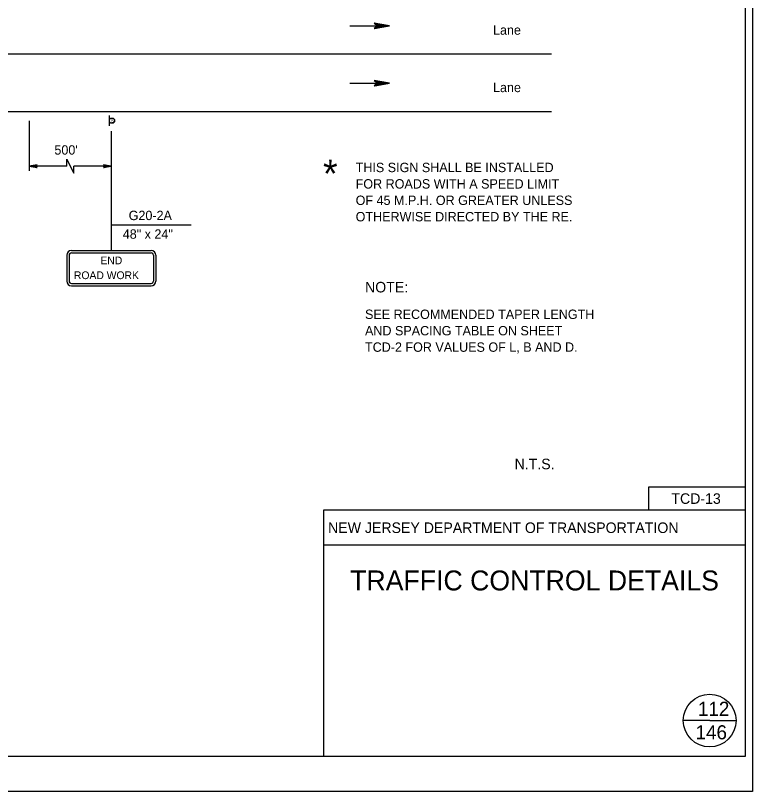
# Model space of a CAD drawing. Extents: x 499945 to 500993, y 499985 to 500645.
# Drawn here: x 500678.7 to 500993, y 499985 to 500316 of the extents above; entities that cross this region are included whole.
import ezdxf

# ---------------------------------------------------------------- set-up
doc = ezdxf.new("R2010")
doc.units = 0
for name, color, linetype in [('1', 7, 'Continuous'), ('24', 7, 'Continuous'), ('39', 7, 'Continuous'), ('41', 7, 'Continuous'), ('5', 7, 'Continuous'), ('56', 7, 'Continuous'), ('60', 7, 'Continuous'), ('63', 7, 'Continuous')]:
    doc.layers.add(name, color=color, linetype=linetype)

msp = doc.modelspace()

# ---------------------------------------------------------------- linework, layer by layer
at = {"layer": '1'}
for p, q in [((500990, 500000), (500990, 500630)), ((500486.78, 500299.54), (500907.35, 500299.54)), ((500486.78, 500275.06), (500907.35, 500275.06)), ((500700.64, 500251.66), (500684.59, 500251.66)), ((500700.64, 500251.66), (500700.64, 500254.65)), ((500700.64, 500254.65), (500702.08, 500251.66)), ((500702.08, 500251.66), (500703.52, 500248.66)), ((500719.57, 500251.66), (500703.52, 500251.66)), ((500703.52, 500248.66), (500703.52, 500251.66)), ((500990, 500114.84), (500948.66, 500114.84)), ((500948.66, 500114.84), (500948.66, 500105)), ((500990, 500105), (500810, 500105)), ((500810, 500105), (500810, 500000)), ((500990, 500090), (500810, 500090)), ((500974.76, 500015.24), (500963.54, 500015.24)), ((500974.76, 500015.24), (500985.98, 500015.24)), ((500000, 500000), (500990, 500000)), ((500993, 499985), (499944.83, 499985))]:
    msp.add_line(p, q, dxfattribs=at)
msp.add_circle((500974.74, 500015.26), 11.24, dxfattribs=at)
at = {"layer": '24'}
for p, q in [((500821.26, 500311.53), (500833.18, 500311.53)), ((500821.26, 500287.05), (500833.18, 500287.05))]:
    msp.add_line(p, q, dxfattribs=at)
for points in [[(500838.24, 500311.53), (500831.6, 500312.71), (500833.18, 500311.53), (500831.63, 500310.38), (500838.24, 500311.53), (500837.8, 500311.52), (500831.78, 500312.62), (500833.31, 500311.52), (500831.9, 500310.47), (500837.56, 500311.5), (500837.34, 500311.53), (500832.19, 500312.45), (500833.34, 500311.52), (500832.15, 500310.62), (500837.24, 500311.53), (500837.02, 500311.5), (500832.51, 500312.31), (500833.39, 500311.53), (500832.49, 500310.72), (500836.38, 500311.5), (500836, 500311.5), (500832.85, 500312.15), (500833.46, 500311.55), (500832.8, 500310.89), (500835.94, 500311.53), (500835.58, 500311.55), (500833.21, 500311.96), (500833.66, 500311.5), (500833.17, 500311.05), (500835.26, 500311.53), (500834.92, 500311.57), (500833.5, 500311.84), (500833.73, 500311.52), (500833.34, 500311.17), (500834.75, 500311.54), (500833.82, 500311.76), (500833.95, 500311.5), (500833.54, 500311.25), (500834.51, 500311.5), (500833.9, 500311.65), (500834.16, 500311.45), (500833.87, 500311.33), (500834.16, 500311.52), (500834, 500311.55)], [(500838.24, 500287.05), (500831.6, 500288.23), (500833.18, 500287.05), (500831.63, 500285.9), (500838.24, 500287.05), (500837.8, 500287.04), (500831.78, 500288.14), (500833.31, 500287.04), (500831.9, 500285.99), (500837.56, 500287.02), (500837.34, 500287.05), (500832.19, 500287.97), (500833.34, 500287.04), (500832.15, 500286.14), (500837.24, 500287.05), (500837.02, 500287.02), (500832.51, 500287.83), (500833.39, 500287.05), (500832.49, 500286.24), (500836.38, 500287.02), (500836, 500287.02), (500832.85, 500287.67), (500833.46, 500287.07), (500832.8, 500286.41), (500835.94, 500287.05), (500835.58, 500287.07), (500833.21, 500287.48), (500833.66, 500287.02), (500833.17, 500286.56), (500835.26, 500287.05), (500834.92, 500287.09), (500833.5, 500287.36), (500833.73, 500287.04), (500833.34, 500286.68), (500834.75, 500287.05), (500833.82, 500287.27), (500833.95, 500287.02), (500833.54, 500286.77), (500834.51, 500287.02), (500833.9, 500287.17), (500834.16, 500286.97), (500833.87, 500286.85), (500834.16, 500287.04), (500834, 500287.07)], [(500684.59, 500251.66), (500687.92, 500251.07), (500687.12, 500251.66), (500687.9, 500252.23), (500684.59, 500251.66), (500684.81, 500251.66), (500687.82, 500251.11), (500687.06, 500251.66), (500687.77, 500252.19), (500684.93, 500251.67), (500685.04, 500251.66), (500687.62, 500251.2), (500687.04, 500251.66), (500687.64, 500252.11), (500685.09, 500251.66), (500685.2, 500251.67), (500687.46, 500251.27), (500687.02, 500251.66), (500687.47, 500252.06), (500685.53, 500251.67), (500685.71, 500251.67), (500687.29, 500251.35), (500686.98, 500251.65), (500687.31, 500251.98), (500685.75, 500251.66), (500685.92, 500251.65), (500687.11, 500251.44), (500686.88, 500251.67), (500687.13, 500251.9), (500686.09, 500251.66), (500686.25, 500251.64), (500686.97, 500251.5), (500686.85, 500251.66), (500687.04, 500251.84), (500686.34, 500251.66), (500686.81, 500251.55), (500686.74, 500251.67), (500686.94, 500251.8), (500686.46, 500251.67), (500686.76, 500251.6), (500686.64, 500251.7), (500686.78, 500251.76), (500686.64, 500251.66), (500686.71, 500251.65)], [(500719.57, 500251.66), (500716.24, 500252.24), (500717.04, 500251.66), (500716.26, 500251.08), (500719.57, 500251.66), (500719.35, 500251.65), (500716.34, 500252.2), (500717.1, 500251.65), (500716.39, 500251.12), (500719.23, 500251.64), (500719.12, 500251.66), (500716.54, 500252.11), (500717.12, 500251.65), (500716.52, 500251.2), (500719.07, 500251.66), (500718.95, 500251.64), (500716.7, 500252.05), (500717.14, 500251.66), (500716.69, 500251.25), (500718.63, 500251.64), (500718.45, 500251.64), (500716.87, 500251.96), (500717.18, 500251.67), (500716.84, 500251.34), (500718.41, 500251.66), (500718.24, 500251.67), (500717.05, 500251.87), (500717.28, 500251.64), (500717.03, 500251.41), (500718.07, 500251.66), (500717.9, 500251.67), (500717.19, 500251.81), (500717.31, 500251.65), (500717.12, 500251.47), (500717.82, 500251.66), (500717.35, 500251.77), (500717.42, 500251.64), (500717.22, 500251.51), (500717.7, 500251.64), (500717.4, 500251.72), (500717.52, 500251.62), (500717.38, 500251.56), (500717.52, 500251.65), (500717.45, 500251.67)]]:
    msp.add_lwpolyline(points, dxfattribs=at)
at = {"layer": '41'}
msp.add_line((500969.33, 500109.92), (500969.33, 500109.92), dxfattribs=at)
msp.add_lwpolyline([(499944.83, 500645), (500993, 500645), (500993, 499985), (499944.83, 499985)], close=True, dxfattribs=at)
at = {"layer": '5'}
for p, q in [((500684.59, 500271.07), (500684.59, 500249.66)), ((500719.57, 500266.65), (500719.57, 500215.68)), ((500719.57, 500226.72), (500753.67, 500226.72))]:
    msp.add_line(p, q, dxfattribs=at)
at = {"layer": '56'}
for p, q in [((500718.75, 500268.86), (500718.75, 500273.36)), ((500702.58, 500215.68), (500736.55, 500215.68)), ((500700.58, 500213.69), (500700.58, 500202.69)), ((500701.58, 500213.69), (500701.58, 500202.69)), ((500702.58, 500214.68), (500736.55, 500214.68)), ((500737.55, 500213.69), (500737.55, 500202.69)), ((500738.55, 500213.69), (500738.55, 500202.69)), ((500702.58, 500201.69), (500736.55, 500201.69)), ((500702.58, 500200.69), (500736.55, 500200.69))]:
    msp.add_line(p, q, dxfattribs=at)
msp.add_circle((500719.87, 500271.11), 1.12, dxfattribs=at)
for centre, radius, start, end in [((500702.58, 500213.69), 2, 90, 180), ((500736.55, 500213.69), 2, 0, 90), ((500702.58, 500213.69), 0.999, 90, 180), ((500736.55, 500213.69), 0.999, 0, 90), ((500702.58, 500202.69), 2, 180, 270), ((500702.58, 500202.69), 0.999, 180, 270), ((500736.55, 500202.69), 2, 270, 0), ((500736.55, 500202.69), 0.999, 270, 0)]:
    msp.add_arc(centre, radius, start, end, dxfattribs=at)
at = {"layer": '60'}
for p, q in [((500719.57, 500215.68), (500719.57, 500215.68)), ((500719.57, 500200.69), (500719.57, 500200.69))]:
    msp.add_line(p, q, dxfattribs=at)
msp.add_circle((500719.87, 500271.11), 1.12, dxfattribs=at)

# ---------------------------------------------------------------- texts
at = {"layer": '1'}
for s, height, p in [("500'", 4, (500695.3, 500256.62)), ('*', 11.99, (500809.85, 500242.54)), ('THIS SIGN SHALL BE INSTALLED', 4, (500823.78, 500249.15)), ('FOR ROADS WITH A SPEED LIMIT', 4, (500823.78, 500242.15)), ('OF 45 M.P.H. OR GREATER UNLESS ', 4, (500823.78, 500235.15)), ('OTHERWISE DIRECTED BY THE RE.', 4, (500823.78, 500228.15)), ('N.T.S.', 4.5, (500891.56, 500122.44)), ('TCD-13', 4.5, (500958.42, 500107.67)), ('NEW JERSEY DEPARTMENT OF TRANSPORTATION', 4.5, (500812.02, 500095.25)), ('TRAFFIC CONTROL DETAILS', 8.5, (500821.44, 500070.75))]:
    msp.add_text(s, height=height, dxfattribs=at).set_placement(p)
at = {"layer": '39'}
for s, height, p in [('END', 3.3, (500714.91, 500209.83)), ('ROAD WORK', 3.3, (500703.64, 500203.53)), ('146', 6, (500968.73, 500007.24))]:
    msp.add_text(s, height=height, dxfattribs=at).set_placement(p)
at = {"layer": '5'}
for s, height, p in [('Lane', 4, (500882.35, 500307.76)), ('Lane', 4, (500882.35, 500283.28)), ('G20-2A', 4, (500726.98, 500228.69)), ('48" x 24"', 4, (500724.46, 500220.75)), ('NOTE:', 4.5, (500827.77, 500197.84)), ('SEE RECOMMENDED TAPER LENGTH', 4, (500827.77, 500186.53)), ('AND SPACING TABLE ON SHEET', 4, (500827.77, 500179.53)), ('TCD-2 FOR VALUES OF L, B AND D.', 4, (500827.77, 500172.53))]:
    msp.add_text(s, height=height, dxfattribs=at).set_placement(p)
at = {"layer": '56'}
msp.add_text('S', height=1.5, dxfattribs=at).set_placement((500719.41, 500270.36))
at = {"layer": '63'}
msp.add_text('112', height=6, dxfattribs=at).set_placement((500969.75, 500017.26))

doc.saveas('drawing.dxf')
